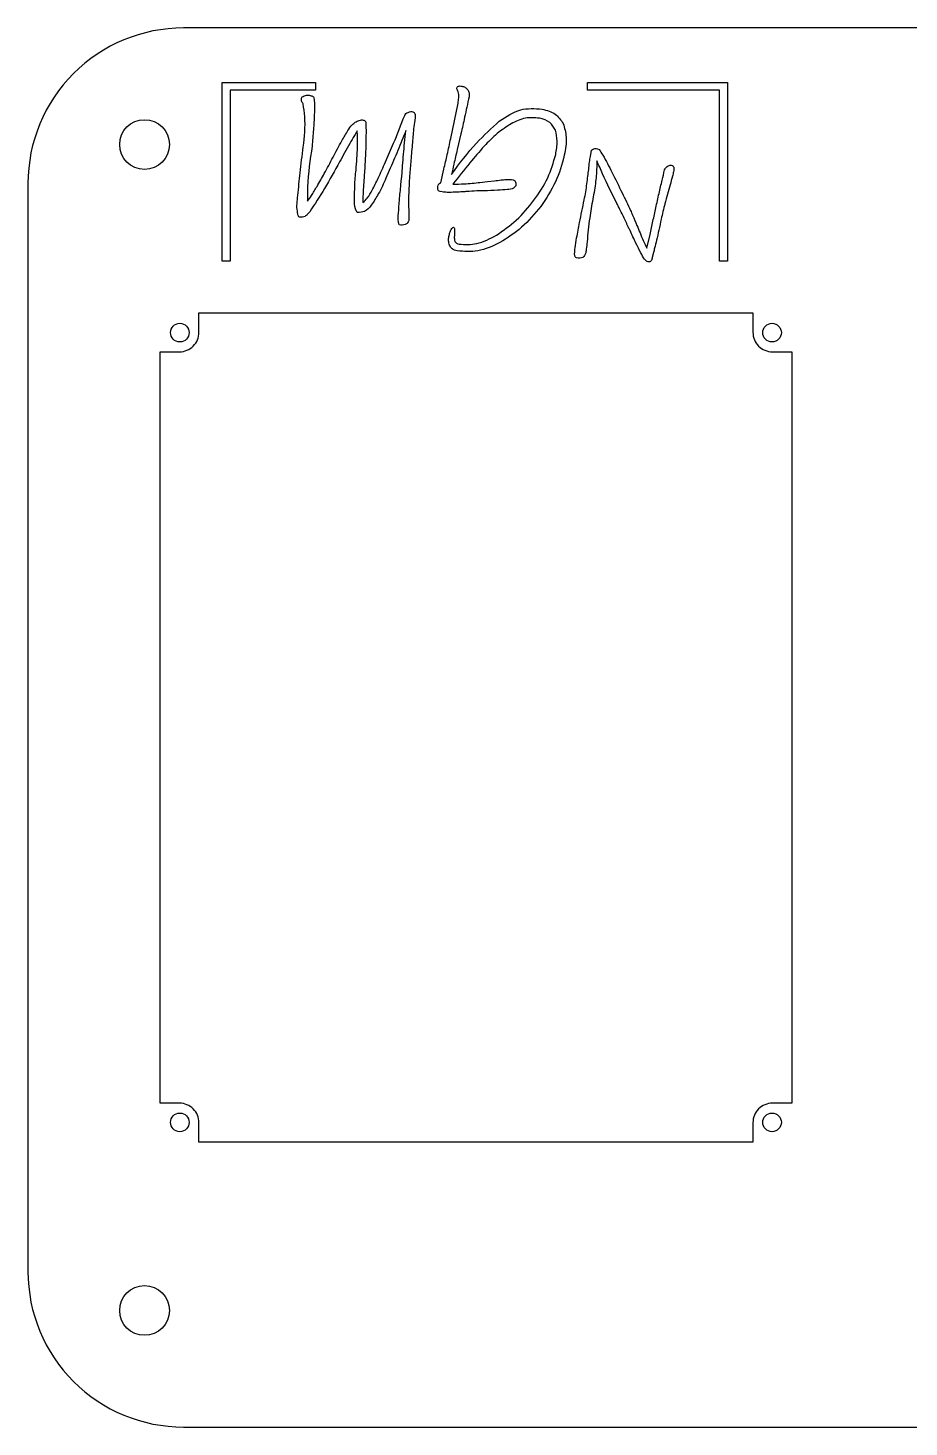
# Model space of a CAD drawing. Header units: millimetres. Extents: x 0 to 320, y 0 to 180.
# Drawn here: x 0 to 113.4, y 0 to 180 of the extents above; entities that cross this region are included whole.
import ezdxf

# ---------------------------------------------------------------- set-up
doc = ezdxf.new("R2010")
doc.units = ezdxf.units.MM
doc.layers.get('0').update_dxf_attribs({"linetype": 'CONTINUOUS'})

msp = doc.modelspace()

# ---------------------------------------------------------------- linework, layer by layer
for p, q in [((54.4, 165.76), (55.35, 170.31)), ((55.71, 166.4), (55.24, 164.35)), ((72.37, 163.46), (72.52, 164.29)), ((43.33, 162.02), (43.27, 161.02)), ((46.48, 161.65), (46.06, 160.68)), ((47.99, 159.87), (48.08, 160.64)), ((53.12, 160.07), (53.51, 161.85)), ((58.16, 160.13), (59.13, 160.24)), ((59.13, 160.24), (60.04, 160.34)), ((53.28, 158.91), (53.02, 158.96)), ((80.04, 153.43), (80.42, 155.15)), ((79.62, 151.66), (80.04, 153.43)), ((79.79, 149.91), (79.67, 149.94)), ((80.33, 150.45), (80.32, 150.38)), ((80.5, 151.12), (80.33, 150.45))]:
    msp.add_line(p, q)
for points in [[(320, 160, 0.414214), (300, 180), (20, 180, 0.414214), (0, 160), (0, 20, 0.414214), (20, 0), (300, 0, 0.414214), (320, 20)], [(22, 39.16, 0.414214), (19.5, 41.66), (17, 41.66), (17, 138.34), (19.5, 138.34, 0.414214), (22, 140.84), (22, 143.34), (93.28, 143.34), (93.28, 140.84, 0.414214), (95.78, 138.34), (98.28, 138.34), (98.28, 41.66), (95.78, 41.66, 0.414214), (93.28, 39.16), (93.28, 36.66), (22, 36.66)]]:
    msp.add_lwpolyline(points, format="xyb", close=True)
for points in [[(37, 172), (26, 172), (26, 150), (25, 150), (25, 173), (37, 173)], [(90, 173), (90, 150), (89, 150), (89, 172), (72, 172), (72, 173)]]:
    msp.add_lwpolyline(points, close=True)
for centre, radius in [((15, 165), 3.2), ((19.54, 140.8), 1.2), ((95.74, 140.8), 1.2), ((19.54, 39.2), 1.2), ((95.74, 39.2), 1.2), ((15, 15), 3.2)]:
    msp.add_circle(centre, radius)
for points, knots in [([(35.2, 170.97), (35.23, 171.02), (35.3, 171.16), (35.45, 171.23), (35.54, 171.27)], [0, 0, 0, 0, 0.01866897, 0.04661533, 0.04661533, 0.04661533, 0.04661533]), ([(35.54, 171.27), (35.64, 171.31), (35.84, 171.38), (36.06, 171.36), (36.17, 171.34)], [0, 0, 0, 0, 0.03230858, 0.06424888, 0.06424888, 0.06424888, 0.06424888]), ([(36.17, 171.34), (36.25, 171.32), (36.4, 171.29), (36.54, 171.24), (36.6, 171.22)], [0, 0, 0, 0, 0.02536886, 0.04500672, 0.04500672, 0.04500672, 0.04500672]), ([(36.6, 171.22), (36.64, 171.19), (36.74, 171.13), (36.77, 171.03), (36.79, 170.97)], [0, 0, 0, 0, 0.01569173, 0.03197047, 0.03197047, 0.03197047, 0.03197047]), ([(55.18, 172.29), (55.2, 172.34), (55.24, 172.45), (55.35, 172.49), (55.41, 172.51)], [0, 0, 0, 0, 0.01538974, 0.03275363, 0.03275363, 0.03275363, 0.03275363]), ([(55.26, 172), (55.23, 172.05), (55.18, 172.14), (55.18, 172.25), (55.18, 172.29)], [0, 0, 0, 0, 0.01792556, 0.03108665, 0.03108665, 0.03108665, 0.03108665]), ([(55.42, 171.46), (55.4, 171.57), (55.38, 171.75), (55.3, 171.92), (55.26, 172)], [0, 0, 0, 0, 0.03197584, 0.05617909, 0.05617909, 0.05617909, 0.05617909]), ([(55.35, 170.31), (55.38, 170.54), (55.44, 170.92), (55.42, 171.3), (55.42, 171.46)], [0, 0, 0, 0, 0.0689965, 0.1157788, 0.1157788, 0.1157788, 0.1157788]), ([(55.41, 172.51), (55.47, 172.53), (55.6, 172.55), (55.74, 172.53), (55.81, 172.52)], [0, 0, 0, 0, 0.01987515, 0.04035352, 0.04035352, 0.04035352, 0.04035352]), ([(56.75, 171.15), (56.56, 170.27), (56.23, 168.68), (55.87, 167.1), (55.71, 166.4)], [0, 0, 0, 0, 0.2700498, 0.4858806, 0.4858806, 0.4858806, 0.4858806]), ([(55.81, 172.52), (55.96, 172.48), (56.27, 172.4), (56.49, 172.17), (56.59, 172.06)], [0, 0, 0, 0, 0.04803366, 0.09253531, 0.09253531, 0.09253531, 0.09253531]), ([(56.59, 172.06), (56.66, 171.93), (56.82, 171.64), (56.77, 171.32), (56.75, 171.15)], [0, 0, 0, 0, 0.04441599, 0.09496725, 0.09496725, 0.09496725, 0.09496725]), ([(35.41, 170.25), (35.33, 170.36), (35.18, 170.58), (35.19, 170.84), (35.2, 170.97)], [0, 0, 0, 0, 0.04144605, 0.07676926, 0.07676926, 0.07676926, 0.07676926]), ([(35.43, 164.68), (35.57, 165.98), (35.78, 167.85), (35.49, 169.69), (35.41, 170.25)], [0, 0, 0, 0, 0.3909487, 0.5587685, 0.5587685, 0.5587685, 0.5587685]), ([(36.79, 170.97), (36.82, 170.73), (36.92, 170.01), (36.87, 169.29), (36.84, 168.82)], [0, 0, 0, 0, 0.0738371, 0.2160744, 0.2160744, 0.2160744, 0.2160744]), ([(48.91, 169.14), (49.02, 169.18), (49.22, 169.25), (49.44, 169.24), (49.53, 169.23)], [0, 0, 0, 0, 0.03507134, 0.06328721, 0.06328721, 0.06328721, 0.06328721]), ([(49.53, 169.23), (49.63, 169.16), (49.89, 168.97), (49.83, 168.63), (49.8, 168.43)], [0, 0, 0, 0, 0.03468772, 0.09103595, 0.09103595, 0.09103595, 0.09103595]), ([(60.64, 167.99), (61.53, 168.6), (63.2, 169.75), (65.21, 169.63), (66.15, 169.57)], [0, 0, 0, 0, 0.312883, 0.5882383, 0.5882383, 0.5882383, 0.5882383]), ([(66.15, 169.57), (66.76, 169.41), (67.9, 169.11), (68.56, 168.15), (68.87, 167.7)], [0, 0, 0, 0, 0.1826317, 0.3394813, 0.3394813, 0.3394813, 0.3394813]), ([(36.84, 168.82), (36.81, 168.18), (36.74, 166.84), (36.62, 165.49), (36.56, 164.78)], [0, 0, 0, 0, 0.1895367, 0.404623, 0.404623, 0.404623, 0.404623]), ([(41.17, 166.79), (41.33, 167.05), (41.6, 167.47), (41.98, 167.77), (42.12, 167.88)], [0, 0, 0, 0, 0.0910316, 0.1455144, 0.1455144, 0.1455144, 0.1455144]), ([(42.12, 167.88), (42.2, 167.92), (42.36, 168.01), (42.54, 168.07), (42.63, 168.1)], [0, 0, 0, 0, 0.02647743, 0.05600886, 0.05600886, 0.05600886, 0.05600886]), ([(42.63, 168.1), (42.72, 168.13), (42.88, 168.18), (43.04, 168.16), (43.12, 168.16)], [0, 0, 0, 0, 0.02757056, 0.04885024, 0.04885024, 0.04885024, 0.04885024]), ([(43.12, 168.16), (43.18, 168.15), (43.29, 168.13), (43.37, 168.06), (43.4, 168.04)], [0, 0, 0, 0, 0.01951309, 0.03155713, 0.03155713, 0.03155713, 0.03155713]), ([(43.4, 168.04), (43.42, 167.99), (43.48, 167.87), (43.49, 167.73), (43.49, 167.65)], [0, 0, 0, 0, 0.01431278, 0.04033149, 0.04033149, 0.04033149, 0.04033149]), ([(43.49, 167.65), (43.49, 167.4), (43.5, 166.65), (43.49, 165.9), (43.48, 165.4)], [0, 0, 0, 0, 0.0745383, 0.2250379, 0.2250379, 0.2250379, 0.2250379]), ([(45.99, 162.76), (46.35, 163.56), (47.24, 165.53), (48.01, 167.55), (48.47, 168.75)], [0, 0, 0, 0, 0.2628586, 0.6481747, 0.6481747, 0.6481747, 0.6481747]), ([(48.47, 168.75), (48.51, 168.83), (48.61, 169.02), (48.8, 169.1), (48.91, 169.14)], [0, 0, 0, 0, 0.02671588, 0.06055125, 0.06055125, 0.06055125, 0.06055125]), ([(49.8, 168.43), (49.75, 168.04), (49.61, 166.99), (49.52, 165.94), (49.46, 165.27)], [0, 0, 0, 0, 0.1159268, 0.3176797, 0.3176797, 0.3176797, 0.3176797]), ([(54.5, 161.16), (55.53, 162.55), (57.36, 165.03), (59.64, 167.08), (60.64, 167.99)], [0, 0, 0, 0, 0.5170966, 0.9204935, 0.9204935, 0.9204935, 0.9204935]), ([(62.17, 167.68), (61.56, 167.28), (60.28, 166.44), (59.23, 165.35), (58.69, 164.78)], [0, 0, 0, 0, 0.2194462, 0.4545352, 0.4545352, 0.4545352, 0.4545352]), ([(65.81, 168.39), (65.2, 168.45), (63.92, 168.57), (62.77, 167.98), (62.17, 167.68)], [0, 0, 0, 0, 0.1810842, 0.3778187, 0.3778187, 0.3778187, 0.3778187]), ([(67.88, 166.84), (67.67, 167.21), (67.21, 168.02), (66.3, 168.26), (65.81, 168.39)], [0, 0, 0, 0, 0.1227358, 0.2689033, 0.2689033, 0.2689033, 0.2689033]), ([(68.87, 167.7), (69.04, 167.13), (69.42, 165.79), (69.16, 164.41), (69.01, 163.63)], [0, 0, 0, 0, 0.1781645, 0.4129032, 0.4129032, 0.4129032, 0.4129032]), ([(39.25, 163.37), (39.62, 164.08), (40.23, 165.24), (40.91, 166.36), (41.17, 166.79)], [0, 0, 0, 0, 0.2390614, 0.3920524, 0.3920524, 0.3920524, 0.3920524]), ([(42.34, 166.75), (42.23, 166.56), (41.91, 166.02), (41.61, 165.48), (41.41, 165.14)], [0, 0, 0, 0, 0.0677764, 0.1860884, 0.1860884, 0.1860884, 0.1860884]), ([(42.39, 164.69), (42.41, 165.11), (42.43, 165.8), (42.37, 166.48), (42.34, 166.75)], [0, 0, 0, 0, 0.1245389, 0.2060967, 0.2060967, 0.2060967, 0.2060967]), ([(48.64, 166.81), (48.3, 165.95), (47.6, 164.22), (46.86, 162.51), (46.48, 161.65)], [0, 0, 0, 0, 0.2787176, 0.5597109, 0.5597109, 0.5597109, 0.5597109]), ([(48.2, 162.28), (48.28, 163.26), (48.4, 164.78), (48.58, 166.28), (48.64, 166.81)], [0, 0, 0, 0, 0.2956856, 0.4555647, 0.4555647, 0.4555647, 0.4555647]), ([(53.51, 161.85), (53.66, 162.47), (53.98, 163.77), (54.25, 165.08), (54.4, 165.76)], [0, 0, 0, 0, 0.1922902, 0.4010241, 0.4010241, 0.4010241, 0.4010241]), ([(67.9, 163.72), (68, 164.3), (68.2, 165.34), (67.98, 166.38), (67.88, 166.84)], [0, 0, 0, 0, 0.1749863, 0.3149053, 0.3149053, 0.3149053, 0.3149053]), ([(34.73, 158.46), (34.82, 159.43), (35, 161.51), (35.28, 163.58), (35.43, 164.68)], [0, 0, 0, 0, 0.2919012, 0.6255051, 0.6255051, 0.6255051, 0.6255051]), ([(36.56, 164.78), (36.3, 163.05), (35.95, 160.69), (35.97, 158.32), (35.97, 157.7)], [0, 0, 0, 0, 0.5242172, 0.7113145, 0.7113145, 0.7113145, 0.7113145]), ([(41.41, 165.14), (41.19, 164.73), (40.74, 163.94), (40.3, 163.15), (40.09, 162.77)], [0, 0, 0, 0, 0.1397643, 0.2718955, 0.2718955, 0.2718955, 0.2718955]), ([(42.21, 161.72), (42.25, 162.22), (42.34, 163.21), (42.38, 164.2), (42.39, 164.69)], [0, 0, 0, 0, 0.150363, 0.2978971, 0.2978971, 0.2978971, 0.2978971]), ([(43.48, 165.4), (43.47, 164.8), (43.44, 163.67), (43.37, 162.55), (43.33, 162.02)], [0, 0, 0, 0, 0.1787553, 0.3381467, 0.3381467, 0.3381467, 0.3381467]), ([(49.46, 165.27), (49.4, 164.51), (49.28, 163.08), (49.17, 161.65), (49.11, 160.98)], [0, 0, 0, 0, 0.2298962, 0.4301729, 0.4301729, 0.4301729, 0.4301729]), ([(55.24, 164.35), (55.09, 163.73), (54.83, 162.67), (54.6, 161.6), (54.5, 161.16)], [0, 0, 0, 0, 0.1917008, 0.3279151, 0.3279151, 0.3279151, 0.3279151]), ([(58.69, 164.78), (58.07, 164.08), (56.69, 162.49), (55.39, 160.82), (54.67, 159.9)], [0, 0, 0, 0, 0.2803917, 0.6325472, 0.6325472, 0.6325472, 0.6325472]), ([(72.52, 164.29), (72.61, 164.36), (72.89, 164.56), (73.24, 164.46), (73.48, 164.38)], [0, 0, 0, 0, 0.0312947, 0.1006423, 0.1006423, 0.1006423, 0.1006423]), ([(73.48, 164.38), (73.65, 164.13), (74.27, 163.2), (74.76, 162.19), (75.12, 161.45)], [0, 0, 0, 0, 0.0896393, 0.336316, 0.336316, 0.336316, 0.336316]), ([(40.09, 162.77), (39.46, 161.62), (38.27, 159.43), (36.9, 157.35), (36.25, 156.36)], [0, 0, 0, 0, 0.3917744, 0.746904, 0.746904, 0.746904, 0.746904]), ([(37.19, 159.62), (37.51, 160.17), (38.22, 161.41), (38.88, 162.67), (39.25, 163.37)], [0, 0, 0, 0, 0.1899127, 0.4279079, 0.4279079, 0.4279079, 0.4279079]), ([(44.29, 159.13), (44.55, 159.64), (45.15, 160.84), (45.69, 162.06), (45.99, 162.76)], [0, 0, 0, 0, 0.1720397, 0.4010906, 0.4010906, 0.4010906, 0.4010906]), ([(48.08, 160.64), (48.1, 160.91), (48.15, 161.45), (48.18, 162), (48.2, 162.28)], [0, 0, 0, 0, 0.0802277, 0.1641159, 0.1641159, 0.1641159, 0.1641159]), ([(65.11, 157.83), (65.76, 158.77), (67.01, 160.58), (67.61, 162.7), (67.9, 163.72)], [0, 0, 0, 0, 0.340164, 0.6552622, 0.6552622, 0.6552622, 0.6552622]), ([(69.01, 163.63), (68.69, 162.46), (68.05, 160.1), (66.67, 158.07), (65.98, 157.04)], [0, 0, 0, 0, 0.359327, 0.7293853, 0.7293853, 0.7293853, 0.7293853]), ([(72.15, 161.79), (72.18, 162.12), (72.23, 162.68), (72.33, 163.23), (72.37, 163.46)], [0, 0, 0, 0, 0.0976891, 0.1679159, 0.1679159, 0.1679159, 0.1679159]), ([(73.18, 162.04), (73.17, 161.77), (73.14, 161.17), (73.07, 160.57), (73.04, 160.23)], [0, 0, 0, 0, 0.0798416, 0.1806692, 0.1806692, 0.1806692, 0.1806692]), ([(73.2, 162.92), (73.2, 162.82), (73.2, 162.52), (73.19, 162.22), (73.18, 162.04)], [0, 0, 0, 0, 0.03191598, 0.08881994, 0.08881994, 0.08881994, 0.08881994]), ([(75.79, 157.42), (75.15, 158.68), (74.24, 160.49), (73.44, 162.36), (73.2, 162.92)], [0, 0, 0, 0, 0.4232756, 0.6081361, 0.6081361, 0.6081361, 0.6081361]), ([(81.91, 161.73), (81.95, 161.82), (82.03, 162), (82.18, 162.13), (82.26, 162.19)], [0, 0, 0, 0, 0.02810606, 0.05836854, 0.05836854, 0.05836854, 0.05836854]), ([(82.26, 162.19), (82.35, 162.24), (82.5, 162.34), (82.68, 162.33), (82.76, 162.33)], [0, 0, 0, 0, 0.02877837, 0.05280326, 0.05280326, 0.05280326, 0.05280326]), ([(82.76, 162.33), (82.84, 162.31), (82.97, 162.27), (83.05, 162.16), (83.09, 162.1)], [0, 0, 0, 0, 0.02244055, 0.04090328, 0.04090328, 0.04090328, 0.04090328]), ([(83.09, 162.1), (83.1, 162.02), (83.14, 161.82), (83.1, 161.62), (83.07, 161.49)], [0, 0, 0, 0, 0.02405566, 0.06159058, 0.06159058, 0.06159058, 0.06159058]), ([(42.03, 157.97), (42.03, 158.55), (42.02, 159.81), (42.14, 161.06), (42.21, 161.72)], [0, 0, 0, 0, 0.1757088, 0.3763149, 0.3763149, 0.3763149, 0.3763149]), ([(43.27, 161.02), (43.2, 160.22), (43.1, 159.07), (43.1, 157.91), (43.1, 157.56)], [0, 0, 0, 0, 0.2411506, 0.3463781, 0.3463781, 0.3463781, 0.3463781]), ([(46.06, 160.68), (45.76, 159.99), (45.22, 158.78), (44.49, 157.68), (44.18, 157.2)], [0, 0, 0, 0, 0.226234, 0.3957239, 0.3957239, 0.3957239, 0.3957239]), ([(49.11, 160.98), (49.05, 160.13), (48.94, 158.49), (48.98, 156.84), (49, 156.04)], [0, 0, 0, 0, 0.2553412, 0.4942745, 0.4942745, 0.4942745, 0.4942745]), ([(60.04, 160.34), (60.31, 160.38), (60.81, 160.44), (61.3, 160.49), (61.52, 160.5)], [0, 0, 0, 0, 0.0834398, 0.1488115, 0.1488115, 0.1488115, 0.1488115]), ([(61.52, 160.5), (61.69, 160.51), (61.99, 160.53), (62.29, 160.49), (62.43, 160.47)], [0, 0, 0, 0, 0.05084539, 0.09112253, 0.09112253, 0.09112253, 0.09112253]), ([(62.43, 160.47), (62.5, 160.45), (62.64, 160.39), (62.71, 160.25), (62.74, 160.18)], [0, 0, 0, 0, 0.02166801, 0.04461409, 0.04461409, 0.04461409, 0.04461409]), ([(71.92, 159.96), (71.96, 160.29), (72.04, 160.9), (72.11, 161.51), (72.15, 161.79)], [0, 0, 0, 0, 0.0982005, 0.1846003, 0.1846003, 0.1846003, 0.1846003]), ([(73.04, 160.23), (72.99, 159.86), (72.9, 159.1), (72.75, 158.35), (72.67, 157.97)], [0, 0, 0, 0, 0.1128988, 0.2290847, 0.2290847, 0.2290847, 0.2290847]), ([(75.12, 161.45), (75.57, 160.56), (76.4, 158.93), (77.18, 157.28), (77.53, 156.53)], [0, 0, 0, 0, 0.2996899, 0.5479837, 0.5479837, 0.5479837, 0.5479837]), ([(81.2, 158.7), (81.33, 159.27), (81.56, 160.29), (81.81, 161.29), (81.91, 161.73)], [0, 0, 0, 0, 0.1757494, 0.3114347, 0.3114347, 0.3114347, 0.3114347]), ([(83.07, 161.49), (83.02, 161.31), (82.88, 160.74), (82.72, 160.18), (82.62, 159.8)], [0, 0, 0, 0, 0.0578312, 0.1747907, 0.1747907, 0.1747907, 0.1747907]), ([(34.83, 155.69), (34.77, 155.94), (34.51, 156.84), (34.64, 157.77), (34.73, 158.46)], [0, 0, 0, 0, 0.0743765, 0.2789068, 0.2789068, 0.2789068, 0.2789068]), ([(35.97, 157.7), (36.14, 157.94), (36.57, 158.57), (36.95, 159.22), (37.19, 159.62)], [0, 0, 0, 0, 0.0880855, 0.2280538, 0.2280538, 0.2280538, 0.2280538]), ([(43.1, 157.56), (43.3, 157.73), (43.8, 158.18), (44.11, 158.77), (44.29, 159.13)], [0, 0, 0, 0, 0.0779245, 0.1986982, 0.1986982, 0.1986982, 0.1986982]), ([(47.68, 156.17), (47.72, 156.73), (47.8, 157.96), (47.92, 159.19), (47.99, 159.87)], [0, 0, 0, 0, 0.1665295, 0.370659, 0.370659, 0.370659, 0.370659]), ([(52.74, 159.2), (52.73, 159.28), (52.7, 159.47), (52.74, 159.65), (52.76, 159.76)], [0, 0, 0, 0, 0.02377764, 0.05658654, 0.05658654, 0.05658654, 0.05658654]), ([(53.02, 158.96), (52.95, 158.98), (52.82, 159.02), (52.77, 159.14), (52.74, 159.2)], [0, 0, 0, 0, 0.01966629, 0.0380157, 0.0380157, 0.0380157, 0.0380157]), ([(52.76, 159.76), (52.79, 159.83), (52.86, 159.98), (53.02, 160.04), (53.12, 160.07)], [0, 0, 0, 0, 0.02125919, 0.04888975, 0.04888975, 0.04888975, 0.04888975]), ([(54.97, 158.87), (54.63, 158.85), (54.06, 158.82), (53.5, 158.88), (53.28, 158.91)], [0, 0, 0, 0, 0.1037019, 0.1693046, 0.1693046, 0.1693046, 0.1693046]), ([(54.67, 159.9), (55.16, 159.91), (56.33, 159.93), (57.49, 160.06), (58.16, 160.13)], [0, 0, 0, 0, 0.1487267, 0.3503471, 0.3503471, 0.3503471, 0.3503471]), ([(56.45, 158.95), (56.28, 158.94), (55.79, 158.91), (55.3, 158.88), (54.97, 158.87)], [0, 0, 0, 0, 0.0492052, 0.1475966, 0.1475966, 0.1475966, 0.1475966]), ([(58.69, 159.06), (58.37, 159.05), (57.62, 159.03), (56.88, 158.98), (56.45, 158.95)], [0, 0, 0, 0, 0.0946707, 0.2242644, 0.2242644, 0.2242644, 0.2242644]), ([(61.68, 159.22), (61.26, 159.18), (60.27, 159.08), (59.27, 159.07), (58.69, 159.06)], [0, 0, 0, 0, 0.1261948, 0.3001697, 0.3001697, 0.3001697, 0.3001697]), ([(62.77, 159.68), (62.67, 159.57), (62.39, 159.27), (61.96, 159.24), (61.68, 159.22)], [0, 0, 0, 0, 0.0411607, 0.1212176, 0.1212176, 0.1212176, 0.1212176]), ([(62.74, 160.18), (62.76, 160.09), (62.8, 159.93), (62.78, 159.76), (62.77, 159.68)], [0, 0, 0, 0, 0.0252403, 0.05050826, 0.05050826, 0.05050826, 0.05050826]), ([(71.57, 157.87), (71.64, 158.22), (71.78, 158.91), (71.87, 159.61), (71.92, 159.96)], [0, 0, 0, 0, 0.1073312, 0.2124663, 0.2124663, 0.2124663, 0.2124663]), ([(80.42, 155.15), (80.54, 155.72), (80.79, 156.91), (81.06, 158.09), (81.2, 158.7)], [0, 0, 0, 0, 0.1745305, 0.3632284, 0.3632284, 0.3632284, 0.3632284]), ([(82.62, 159.8), (82.39, 159), (81.97, 157.54), (81.63, 156.06), (81.48, 155.39)], [0, 0, 0, 0, 0.2499178, 0.4557645, 0.4557645, 0.4557645, 0.4557645]), ([(42.37, 156.27), (42.28, 156.42), (41.98, 156.93), (42.01, 157.54), (42.03, 157.97)], [0, 0, 0, 0, 0.0513386, 0.1760369, 0.1760369, 0.1760369, 0.1760369]), ([(44.18, 157.2), (43.91, 156.88), (43.44, 156.3), (42.7, 156.28), (42.37, 156.27)], [0, 0, 0, 0, 0.1192338, 0.2127802, 0.2127802, 0.2127802, 0.2127802]), ([(60.28, 153.35), (61.16, 153.96), (63, 155.21), (64.39, 156.93), (65.11, 157.83)], [0, 0, 0, 0, 0.3194347, 0.6618158, 0.6618158, 0.6618158, 0.6618158]), ([(65.98, 157.04), (65.2, 156.1), (63.7, 154.27), (61.7, 153), (60.73, 152.39)], [0, 0, 0, 0, 0.3644385, 0.7052671, 0.7052671, 0.7052671, 0.7052671]), ([(70.6, 152.99), (70.72, 153.65), (71.03, 155.28), (71.37, 156.9), (71.57, 157.87)], [0, 0, 0, 0, 0.2022715, 0.4976749, 0.4976749, 0.4976749, 0.4976749]), ([(72.67, 157.97), (72.53, 157.17), (72.21, 155.35), (72.03, 153.5), (71.94, 152.47)], [0, 0, 0, 0, 0.2437204, 0.5559032, 0.5559032, 0.5559032, 0.5559032]), ([(76.8, 155.35), (76.56, 155.85), (76.22, 156.54), (75.88, 157.23), (75.79, 157.42)], [0, 0, 0, 0, 0.1667757, 0.230228, 0.230228, 0.230228, 0.230228]), ([(35.65, 155.75), (35.54, 155.71), (35.28, 155.61), (34.99, 155.66), (34.83, 155.69)], [0, 0, 0, 0, 0.03522192, 0.08360197, 0.08360197, 0.08360197, 0.08360197]), ([(36.25, 156.36), (36.15, 156.23), (35.97, 156.01), (35.75, 155.83), (35.65, 155.75)], [0, 0, 0, 0, 0.04868049, 0.08565546, 0.08565546, 0.08565546, 0.08565546]), ([(47.77, 154.66), (47.73, 154.79), (47.56, 155.28), (47.63, 155.8), (47.68, 156.17)], [0, 0, 0, 0, 0.0414123, 0.1530069, 0.1530069, 0.1530069, 0.1530069]), ([(49, 155.22), (48.96, 155.12), (48.87, 154.89), (48.66, 154.78), (48.54, 154.73)], [0, 0, 0, 0, 0.03325227, 0.06952486, 0.06952486, 0.06952486, 0.06952486]), ([(49, 156.04), (49, 155.85), (49.01, 155.58), (49, 155.31), (49, 155.22)], [0, 0, 0, 0, 0.05679077, 0.0818965, 0.0818965, 0.0818965, 0.0818965]), ([(77.12, 154.67), (77.06, 154.79), (76.96, 155.02), (76.85, 155.24), (76.8, 155.35)], [0, 0, 0, 0, 0.0385617, 0.07500039, 0.07500039, 0.07500039, 0.07500039]), ([(77.53, 156.53), (77.62, 156.32), (77.9, 155.68), (78.17, 155.03), (78.35, 154.6)], [0, 0, 0, 0, 0.0685435, 0.2100259, 0.2100259, 0.2100259, 0.2100259]), ([(81.48, 155.39), (81.38, 154.93), (81.19, 154.02), (80.98, 153.12), (80.87, 152.69)], [0, 0, 0, 0, 0.1423987, 0.2771741, 0.2771741, 0.2771741, 0.2771741]), ([(48.54, 154.73), (48.42, 154.69), (48.16, 154.61), (47.9, 154.64), (47.77, 154.66)], [0, 0, 0, 0, 0.03943208, 0.07845641, 0.07845641, 0.07845641, 0.07845641]), ([(54.23, 152.06), (54.18, 152.25), (54.08, 152.62), (54.14, 153), (54.16, 153.18)], [0, 0, 0, 0, 0.0574882, 0.1134006, 0.1134006, 0.1134006, 0.1134006]), ([(54.16, 153.18), (54.2, 153.36), (54.27, 153.66), (54.4, 153.95), (54.45, 154.07)], [0, 0, 0, 0, 0.05283786, 0.09400402, 0.09400402, 0.09400402, 0.09400402]), ([(54.45, 154.07), (54.5, 154.16), (54.57, 154.3), (54.71, 154.34), (54.77, 154.36)], [0, 0, 0, 0, 0.0281077, 0.0438905, 0.0438905, 0.0438905, 0.0438905]), ([(54.77, 154.36), (54.8, 154.34), (54.89, 154.28), (54.89, 154.18), (54.9, 154.11)], [0, 0, 0, 0, 0.01160288, 0.02914609, 0.02914609, 0.02914609, 0.02914609]), ([(54.87, 153.35), (54.86, 153.19), (54.84, 152.92), (54.91, 152.66), (54.94, 152.55)], [0, 0, 0, 0, 0.04608217, 0.08065553, 0.08065553, 0.08065553, 0.08065553]), ([(54.9, 154.11), (54.9, 154.01), (54.9, 153.76), (54.88, 153.5), (54.87, 153.35)], [0, 0, 0, 0, 0.03012421, 0.07661193, 0.07661193, 0.07661193, 0.07661193]), ([(55.47, 152.19), (56.24, 152.15), (57.95, 152.06), (59.45, 152.9), (60.28, 153.35)], [0, 0, 0, 0, 0.2265274, 0.5035498, 0.5035498, 0.5035498, 0.5035498]), ([(77.47, 153.94), (77.41, 154.06), (77.29, 154.31), (77.17, 154.55), (77.12, 154.67)], [0, 0, 0, 0, 0.04139667, 0.08160898, 0.08160898, 0.08160898, 0.08160898]), ([(78.86, 151.06), (78.65, 151.48), (78.16, 152.43), (77.72, 153.39), (77.47, 153.94)], [0, 0, 0, 0, 0.1401995, 0.3196216, 0.3196216, 0.3196216, 0.3196216]), ([(78.35, 154.6), (78.62, 153.95), (79.03, 152.96), (79.47, 151.99), (79.62, 151.66)], [0, 0, 0, 0, 0.2114774, 0.3199823, 0.3199823, 0.3199823, 0.3199823]), ([(55.22, 151.32), (54.98, 151.39), (54.54, 151.5), (54.33, 151.89), (54.23, 152.06)], [0, 0, 0, 0, 0.0704845, 0.1282924, 0.1282924, 0.1282924, 0.1282924]), ([(54.94, 152.55), (55, 152.47), (55.12, 152.27), (55.35, 152.22), (55.47, 152.19)], [0, 0, 0, 0, 0.02955915, 0.06605496, 0.06605496, 0.06605496, 0.06605496]), ([(60.73, 152.39), (59.8, 151.94), (58.05, 151.1), (56.12, 151.25), (55.22, 151.32)], [0, 0, 0, 0, 0.3045037, 0.5704138, 0.5704138, 0.5704138, 0.5704138]), ([(70.34, 150.95), (70.36, 151.21), (70.4, 151.89), (70.52, 152.56), (70.6, 152.99)], [0, 0, 0, 0, 0.0758423, 0.2048379, 0.2048379, 0.2048379, 0.2048379]), ([(71.94, 152.47), (71.91, 152.16), (71.86, 151.7), (71.79, 151.24), (71.77, 151.08)], [0, 0, 0, 0, 0.0918185, 0.1396688, 0.1396688, 0.1396688, 0.1396688]), ([(80.87, 152.69), (80.79, 152.34), (80.66, 151.82), (80.54, 151.3), (80.5, 151.12)], [0, 0, 0, 0, 0.1058963, 0.1616282, 0.1616282, 0.1616282, 0.1616282]), ([(70.59, 150.41), (70.52, 150.46), (70.35, 150.59), (70.34, 150.81), (70.34, 150.95)], [0, 0, 0, 0, 0.02391607, 0.06305939, 0.06305939, 0.06305939, 0.06305939]), ([(71.77, 151.08), (71.66, 150.83), (71.45, 150.32), (70.89, 150.38), (70.59, 150.41)], [0, 0, 0, 0, 0.0718397, 0.1511324, 0.1511324, 0.1511324, 0.1511324]), ([(79.67, 149.94), (79.56, 150.04), (79.2, 150.34), (79, 150.77), (78.86, 151.06)], [0, 0, 0, 0, 0.0450993, 0.1398333, 0.1398333, 0.1398333, 0.1398333]), ([(80.15, 149.99), (80.11, 149.96), (80, 149.88), (79.86, 149.9), (79.79, 149.91)], [0, 0, 0, 0, 0.01711431, 0.03897413, 0.03897413, 0.03897413, 0.03897413]), ([(80.32, 150.38), (80.3, 150.3), (80.27, 150.17), (80.19, 150.05), (80.15, 149.99)], [0, 0, 0, 0, 0.02338129, 0.04240057, 0.04240057, 0.04240057, 0.04240057])]:
    msp.add_open_spline(points, degree=3, knots=knots)

doc.saveas('drawing.dxf')
